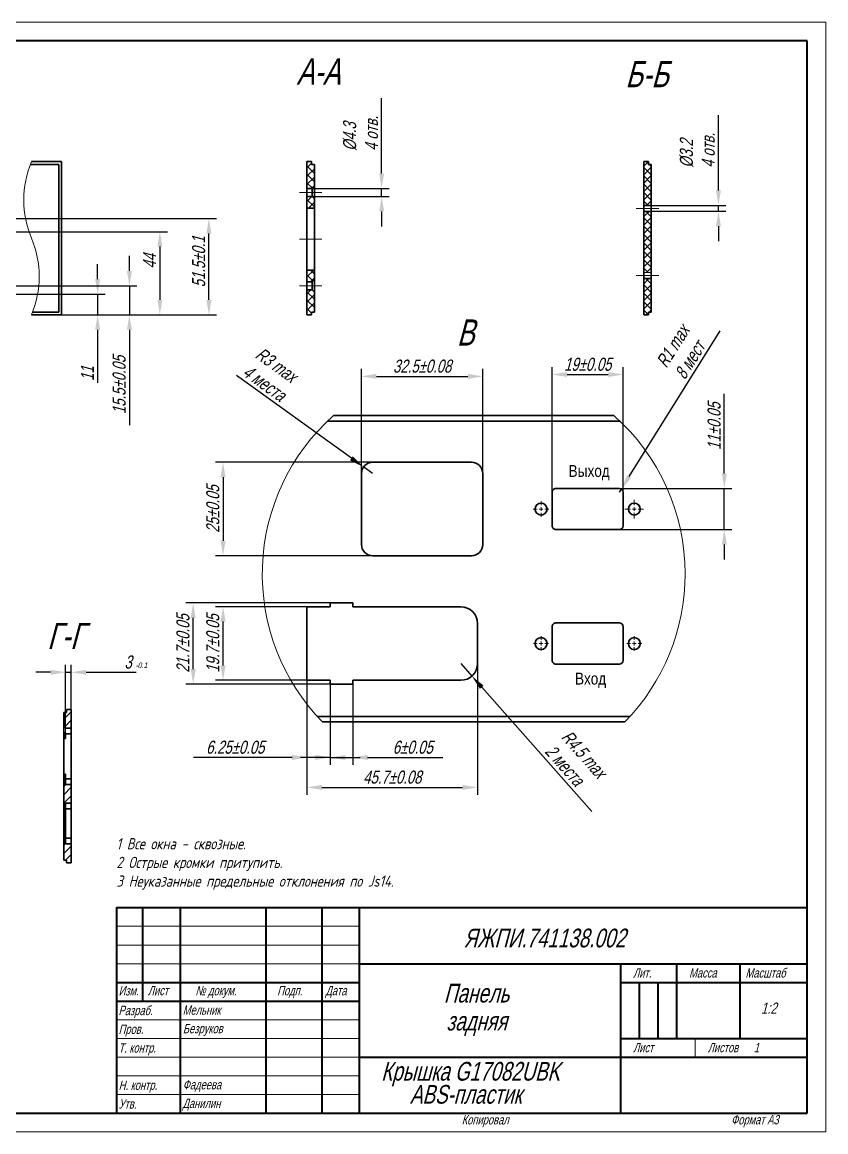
# Model space of a CAD drawing. Header units: millimetres. Extents: x 7140 to 8879, y -16257 to -5062.
# Drawn here: x 8663.5 to 8878.8, y -13839.9 to -13542.9 of the extents above; entities that cross this region are included whole.
import ezdxf

# ---------------------------------------------------------------- set-up
doc = ezdxf.new("R2010")
doc.units = ezdxf.units.MM
doc.linetypes.add('CENTERX2', pattern=[101.6, 63.5, -12.7, 12.7, -12.7])
doc.layers.get('DEFPOINTS').update_dxf_attribs({"color": 1, "lineweight": 0})
doc.layers.add('TONK', color=7, linetype='Continuous')
doc.layers.add('ОСЕВЫЕ', color=7, linetype='Continuous')
doc.layers.add('КА тонкая', color=7, linetype='Continuous', lineweight=15)
doc.styles.add('CLW', font='clw.shx', dxfattribs={"width": 0.75, "oblique": 15})
doc.styles.get("Standard").update_dxf_attribs({"font": 'ARIALN.TTF', "height": 3.4})
doc.styles.add('гост', font='GOST_1.TTF', dxfattribs={"oblique": 15, "height": 3})
doc.dimstyles.new('clw', dxfattribs={"dimtxt": 3.5, "dimasz": 4, "dimexe": 2, "dimexo": 0, "dimgap": 1, "dimtad": 1, "dimdec": 4, "dimzin": 0, "dimdsep": 46, "dimtxsty": 'CLW', "dimcen": 5, "dimclrd": 256, "dimclre": 256, "dimclrt": 256, "dimadec": 0, "dimazin": 0, "dimtfac": 1, "dimtdec": 4, "dimtmove": 0, "dimatfit": 1, "dimfxl": 1, "dimtolj": 1, "dimtzin": 0, "dimlwd": -1, "dimlwe": -1, "dimarcsym": 0})
pattern_1 = [(45, (0, 322.0025), (-1.12253202, 1.12253202), []), (135, (0, 322.0025), (-1.12253202, -1.12253202), [])]
pattern_2 = [(45, (8464.5051, -13836.3604), (-1.122532, 1.122532), [])]

# ---------------------------------------------------------------- blocks, each defined once
blk = doc.blocks.new('*D183')
at = {"linetype": 'Continuous', "transparency": 16777216}
for p, q in [((8683.7, -13611.7), (8683.7, -13607.7)), ((8615.24, -13615.7), (8685.7, -13615.7)), ((8683.7, -13615.7), (8683.7, -13621.27)), ((8674.02, -13621.27), (8685.7, -13621.27)), ((8683.7, -13625.27), (8683.7, -13639.47))]:
    blk.add_line(p, q, dxfattribs=at)
at = {"linetype": 'Continuous', "lineweight": 0, "transparency": 16777216}
for points in [[(8683.03, -13611.7), (8684.37, -13611.7), (8683.7, -13615.7)], [(8683.03, -13625.27), (8684.37, -13625.27), (8683.7, -13621.27)]]:
    blk.add_solid(points, dxfattribs=at)
at = {"layer": 'DEFPOINTS', "color": 0, "linetype": 'Continuous', "lineweight": 0, "transparency": 16777216}
for p in [(8615.24, -13615.7), (8674.02, -13621.27), (8683.7, -13621.27)]:
    blk.add_point(p, dxfattribs=at)
at = {"linetype": 'Continuous', "lineweight": 0, "transparency": 16777216, "insert": (8679.2, -13637), "char_height": 3.5, "attachment_point": 2, "rotation": 90, "style": 'CLW'}
blk.add_mtext('\\A1;11', dxfattribs=at)
blk = doc.blocks.new('*D184')
at = {"linetype": 'Continuous', "transparency": 16777216}
for p, q in [((8692.2, -13609.52), (8692.2, -13605.52)), ((8650.97, -13613.52), (8694.2, -13613.52)), ((8692.2, -13613.52), (8692.2, -13621.27)), ((8674.02, -13621.27), (8694.2, -13621.27)), ((8692.2, -13625.27), (8692.2, -13650.84))]:
    blk.add_line(p, q, dxfattribs=at)
at = {"linetype": 'Continuous', "lineweight": 0, "transparency": 16777216}
for points in [[(8691.54, -13609.52), (8692.87, -13609.52), (8692.2, -13613.52)], [(8691.54, -13625.27), (8692.87, -13625.27), (8692.2, -13621.27)]]:
    blk.add_solid(points, dxfattribs=at)
at = {"layer": 'DEFPOINTS', "color": 0, "linetype": 'Continuous', "lineweight": 0, "transparency": 16777216}
for p in [(8650.97, -13613.52), (8674.02, -13621.27), (8692.2, -13621.27)]:
    blk.add_point(p, dxfattribs=at)
at = {"linetype": 'Continuous', "lineweight": 0, "transparency": 16777216, "insert": (8687.7, -13640.05), "char_height": 3.5, "attachment_point": 2, "rotation": 90, "style": 'CLW'}
blk.add_mtext('\\A1;15.5%%P0.05', dxfattribs=at)
blk = doc.blocks.new('*D185')
at = {"linetype": 'Continuous', "transparency": 16777216}
for p, q in [((8650.97, -13595.52), (8715.5, -13595.52)), ((8713.5, -13617.27), (8713.5, -13599.52)), ((8674.02, -13621.27), (8715.5, -13621.27))]:
    blk.add_line(p, q, dxfattribs=at)
at = {"linetype": 'Continuous', "lineweight": 0, "transparency": 16777216}
for points in [[(8712.83, -13599.52), (8714.17, -13599.52), (8713.5, -13595.52)], [(8712.83, -13617.27), (8714.17, -13617.27), (8713.5, -13621.27)]]:
    blk.add_solid(points, dxfattribs=at)
at = {"layer": 'DEFPOINTS', "color": 0, "linetype": 'Continuous', "lineweight": 0, "transparency": 16777216}
for p in [(8650.97, -13595.52), (8713.5, -13595.52), (8674.02, -13621.27)]:
    blk.add_point(p, dxfattribs=at)
at = {"linetype": 'Continuous', "lineweight": 0, "transparency": 16777216, "insert": (8709, -13607.09), "char_height": 3.5, "attachment_point": 2, "rotation": 90, "style": 'CLW'}
blk.add_mtext('\\A1;51.5%%P0.1', dxfattribs=at)
blk = doc.blocks.new('*D186')
at = {"linetype": 'Continuous', "transparency": 16777216}
for p, q in [((8631.17, -13599.02), (8702.37, -13599.02)), ((8700.37, -13603.02), (8700.37, -13617.27)), ((8674.02, -13621.27), (8702.37, -13621.27))]:
    blk.add_line(p, q, dxfattribs=at)
at = {"linetype": 'Continuous', "lineweight": 0, "transparency": 16777216}
for points in [[(8699.71, -13603.02), (8701.04, -13603.02), (8700.37, -13599.02)], [(8699.71, -13617.27), (8701.04, -13617.27), (8700.37, -13621.27)]]:
    blk.add_solid(points, dxfattribs=at)
at = {"layer": 'DEFPOINTS', "color": 0, "linetype": 'Continuous', "lineweight": 0, "transparency": 16777216}
for p in [(8631.17, -13599.02), (8674.02, -13621.27), (8700.37, -13621.27)]:
    blk.add_point(p, dxfattribs=at)
at = {"linetype": 'Continuous', "lineweight": 0, "transparency": 16777216, "insert": (8695.87, -13606.92), "char_height": 3.5, "attachment_point": 2, "rotation": 90, "style": 'CLW'}
blk.add_mtext('\\A1;44', dxfattribs=at)
blk = doc.blocks.new('*D189')
at = {"linetype": 'Continuous', "transparency": 16777216}
for p, q in [((8759.78, -13583.45), (8759.78, -13563.27)), ((8741.13, -13587.45), (8761.78, -13587.45)), ((8759.78, -13589.6), (8759.78, -13587.45)), ((8741.13, -13589.6), (8761.78, -13589.6)), ((8759.78, -13593.6), (8759.78, -13597.6))]:
    blk.add_line(p, q, dxfattribs=at)
at = {"linetype": 'Continuous', "lineweight": 0, "transparency": 16777216}
for points in [[(8759.11, -13583.45), (8760.45, -13583.45), (8759.78, -13587.45)], [(8759.11, -13593.6), (8760.45, -13593.6), (8759.78, -13589.6)]]:
    blk.add_solid(points, dxfattribs=at)
at = {"layer": 'DEFPOINTS', "color": 0, "linetype": 'Continuous', "lineweight": 0, "transparency": 16777216}
for p in [(8741.13, -13587.45), (8759.78, -13587.45), (8741.13, -13589.6)]:
    blk.add_point(p, dxfattribs=at)
at = {"linetype": 'Continuous', "lineweight": 0, "transparency": 16777216, "insert": (8749.45, -13577.37), "char_height": 3.5, "attachment_point": 1, "rotation": 90, "style": 'CLW'}
blk.add_mtext('\\A1;%%C4.3\\P4 отв.', dxfattribs=at)
blk = doc.blocks.new('*D190')
at = {"linetype": 'Continuous', "transparency": 16777216}
for p, q in [((8849.99, -13587.97), (8849.99, -13567.79)), ((8831.99, -13591.97), (8851.99, -13591.97)), ((8831.99, -13593.57), (8851.99, -13593.57)), ((8849.99, -13593.57), (8849.99, -13591.97)), ((8849.99, -13597.57), (8849.99, -13601.57))]:
    blk.add_line(p, q, dxfattribs=at)
at = {"linetype": 'Continuous', "lineweight": 0, "transparency": 16777216}
for points in [[(8849.33, -13587.97), (8850.66, -13587.97), (8849.99, -13591.97)], [(8849.33, -13597.57), (8850.66, -13597.57), (8849.99, -13593.57)]]:
    blk.add_solid(points, dxfattribs=at)
at = {"layer": 'DEFPOINTS', "color": 0, "linetype": 'Continuous', "lineweight": 0, "transparency": 16777216}
for p in [(8831.99, -13591.97), (8831.99, -13593.57), (8849.99, -13593.57)]:
    blk.add_point(p, dxfattribs=at)
at = {"linetype": 'Continuous', "lineweight": 0, "transparency": 16777216, "insert": (8839.66, -13581.9), "char_height": 3.5, "attachment_point": 1, "rotation": 90, "style": 'CLW'}
blk.add_mtext('\\A1;%%C3.2\\P4 отв.', dxfattribs=at)
blk = doc.blocks.new('*D191')
at = {"linetype": 'Continuous', "transparency": 16777216}
for p, q in [((8785.47, -13714.6), (8785.47, -13749.75)), ((8739.77, -13719.1), (8739.77, -13749.75)), ((8743.77, -13747.75), (8781.47, -13747.75))]:
    blk.add_line(p, q, dxfattribs=at)
at = {"linetype": 'Continuous', "lineweight": 0, "transparency": 16777216}
for points in [[(8743.77, -13747.08), (8743.77, -13748.42), (8739.77, -13747.75)], [(8781.47, -13747.08), (8781.47, -13748.42), (8785.47, -13747.75)]]:
    blk.add_solid(points, dxfattribs=at)
at = {"layer": 'DEFPOINTS', "color": 0, "linetype": 'Continuous', "lineweight": 0, "transparency": 16777216}
for p in [(8785.47, -13714.6), (8739.77, -13719.1), (8785.47, -13747.75)]:
    blk.add_point(p, dxfattribs=at)
at = {"linetype": 'Continuous', "lineweight": 0, "transparency": 16777216, "insert": (8762.62, -13743.25), "char_height": 3.5, "attachment_point": 2, "style": 'CLW'}
blk.add_mtext('\\A1;45.7%%P0.08', dxfattribs=at)
blk = doc.blocks.new('*D192')
at = {"linetype": 'Continuous', "transparency": 16777216}
for p, q in [((8739.77, -13719.1), (8739.77, -13741.75)), ((8746.02, -13720.1), (8746.02, -13741.75)), ((8735.77, -13739.75), (8709.34, -13739.75)), ((8746.02, -13739.75), (8739.77, -13739.75)), ((8750.02, -13739.75), (8754.02, -13739.75))]:
    blk.add_line(p, q, dxfattribs=at)
at = {"linetype": 'Continuous', "lineweight": 0, "transparency": 16777216}
for points in [[(8735.77, -13739.08), (8735.77, -13740.42), (8739.77, -13739.75)], [(8750.02, -13739.08), (8750.02, -13740.42), (8746.02, -13739.75)]]:
    blk.add_solid(points, dxfattribs=at)
at = {"layer": 'DEFPOINTS', "color": 0, "linetype": 'Continuous', "lineweight": 0, "transparency": 16777216}
for p in [(8739.77, -13719.1), (8746.02, -13720.1), (8746.02, -13739.75)]:
    blk.add_point(p, dxfattribs=at)
at = {"linetype": 'Continuous', "lineweight": 0, "transparency": 16777216, "insert": (8720.55, -13735.25), "char_height": 3.5, "attachment_point": 2, "style": 'CLW'}
blk.add_mtext('\\A1;6.25%%P0.05', dxfattribs=at)
blk = doc.blocks.new('*D193')
at = {"linetype": 'Continuous', "transparency": 16777216}
for p, q in [((8739.77, -13699.4), (8715.29, -13699.4)), ((8717.29, -13715.1), (8717.29, -13703.4)), ((8739.77, -13719.1), (8715.29, -13719.1))]:
    blk.add_line(p, q, dxfattribs=at)
at = {"linetype": 'Continuous', "lineweight": 0, "transparency": 16777216}
for points in [[(8716.62, -13703.4), (8717.96, -13703.4), (8717.29, -13699.4)], [(8716.62, -13715.1), (8717.96, -13715.1), (8717.29, -13719.1)]]:
    blk.add_solid(points, dxfattribs=at)
at = {"layer": 'DEFPOINTS', "color": 0, "linetype": 'Continuous', "lineweight": 0, "transparency": 16777216}
for p in [(8717.29, -13699.4), (8739.77, -13699.4), (8739.77, -13719.1)]:
    blk.add_point(p, dxfattribs=at)
at = {"linetype": 'Continuous', "lineweight": 0, "transparency": 16777216, "insert": (8712.79, -13709.25), "char_height": 3.5, "attachment_point": 2, "rotation": 90, "style": 'CLW'}
blk.add_mtext('\\A1;19.7%%P0.05', dxfattribs=at)
blk = doc.blocks.new('*D194')
at = {"linetype": 'Continuous', "transparency": 16777216}
for p, q in [((8746.02, -13698.4), (8707.29, -13698.4)), ((8709.29, -13716.1), (8709.29, -13702.4)), ((8746.02, -13720.1), (8707.29, -13720.1))]:
    blk.add_line(p, q, dxfattribs=at)
at = {"linetype": 'Continuous', "lineweight": 0, "transparency": 16777216}
for points in [[(8708.62, -13702.4), (8709.96, -13702.4), (8709.29, -13698.4)], [(8708.62, -13716.1), (8709.96, -13716.1), (8709.29, -13720.1)]]:
    blk.add_solid(points, dxfattribs=at)
at = {"layer": 'DEFPOINTS', "color": 0, "linetype": 'Continuous', "lineweight": 0, "transparency": 16777216}
for p in [(8709.29, -13698.4), (8746.02, -13698.4), (8746.02, -13720.1)]:
    blk.add_point(p, dxfattribs=at)
at = {"linetype": 'Continuous', "lineweight": 0, "transparency": 16777216, "insert": (8704.79, -13709.25), "char_height": 3.5, "attachment_point": 2, "rotation": 90, "style": 'CLW'}
blk.add_mtext('\\A1;21.7%%P0.05', dxfattribs=at)
blk = doc.blocks.new('*D195')
at = {"linetype": 'Continuous', "transparency": 16777216}
for p, q in [((8780.97, -13714.6), (8783.95, -13717.97)), ((8786.6, -13720.96), (8816.09, -13754.21))]:
    blk.add_line(p, q, dxfattribs=at)
at = {"linetype": 'Continuous', "lineweight": 0, "transparency": 16777216}
blk.add_solid([(8787.1, -13720.52), (8786.11, -13721.4), (8783.95, -13717.97)], dxfattribs=at)
at = {"layer": 'DEFPOINTS', "color": 0, "linetype": 'Continuous', "lineweight": 0, "transparency": 16777216}
for p in [(8780.97, -13714.6), (8783.95, -13717.97)]:
    blk.add_point(p, dxfattribs=at)
at = {"linetype": 'Continuous', "lineweight": 0, "transparency": 16777216, "insert": (8810.3, -13732.11), "char_height": 3.5, "attachment_point": 1, "rotation": 311.5652, "style": 'CLW'}
blk.add_mtext('\\A1;R4.5 max\\P2 места', dxfattribs=at)
blk = doc.blocks.new('*D196')
at = {"linetype": 'Continuous', "transparency": 16777216}
for p, q in [((8746.02, -13720.1), (8746.02, -13741.75)), ((8752.02, -13720.1), (8752.02, -13741.75)), ((8742.02, -13739.75), (8738.02, -13739.75)), ((8746.02, -13739.75), (8752.02, -13739.75)), ((8756.02, -13739.75), (8776.19, -13739.75))]:
    blk.add_line(p, q, dxfattribs=at)
at = {"linetype": 'Continuous', "lineweight": 0, "transparency": 16777216}
for points in [[(8742.02, -13739.08), (8742.02, -13740.42), (8746.02, -13739.75)], [(8756.02, -13739.08), (8756.02, -13740.42), (8752.02, -13739.75)]]:
    blk.add_solid(points, dxfattribs=at)
at = {"layer": 'DEFPOINTS', "color": 0, "linetype": 'Continuous', "lineweight": 0, "transparency": 16777216}
for p in [(8746.02, -13720.1), (8752.02, -13720.1), (8746.02, -13739.75)]:
    blk.add_point(p, dxfattribs=at)
at = {"linetype": 'Continuous', "lineweight": 0, "transparency": 16777216, "insert": (8768.1, -13735.25), "char_height": 3.5, "attachment_point": 2, "style": 'CLW'}
blk.add_mtext('\\A1;6%%P0.05', dxfattribs=at)
blk = doc.blocks.new('*D197')
at = {"linetype": 'Continuous', "transparency": 16777216}
for p, q in [((8754.37, -13663.75), (8754.37, -13635.75)), ((8758.37, -13637.75), (8782.87, -13637.75)), ((8786.87, -13663.75), (8786.87, -13635.75))]:
    blk.add_line(p, q, dxfattribs=at)
at = {"linetype": 'Continuous', "lineweight": 0, "transparency": 16777216}
for points in [[(8758.37, -13637.08), (8758.37, -13638.42), (8754.37, -13637.75)], [(8782.87, -13637.08), (8782.87, -13638.42), (8786.87, -13637.75)]]:
    blk.add_solid(points, dxfattribs=at)
at = {"layer": 'DEFPOINTS', "color": 0, "linetype": 'Continuous', "lineweight": 0, "transparency": 16777216}
for p in [(8786.87, -13637.75), (8754.37, -13663.75), (8786.87, -13663.75)]:
    blk.add_point(p, dxfattribs=at)
at = {"linetype": 'Continuous', "lineweight": 0, "transparency": 16777216, "insert": (8770.62, -13633.25), "char_height": 3.5, "attachment_point": 2, "style": 'CLW'}
blk.add_mtext('\\A1;32.5%%P0.08', dxfattribs=at)
blk = doc.blocks.new('*D198')
at = {"linetype": 'Continuous', "transparency": 16777216}
for p, q in [((8757.37, -13660.75), (8715.29, -13660.75)), ((8717.29, -13664.75), (8717.29, -13681.75)), ((8757.37, -13685.75), (8715.29, -13685.75))]:
    blk.add_line(p, q, dxfattribs=at)
at = {"linetype": 'Continuous', "lineweight": 0, "transparency": 16777216}
for points in [[(8716.62, -13664.75), (8717.96, -13664.75), (8717.29, -13660.75)], [(8716.62, -13681.75), (8717.96, -13681.75), (8717.29, -13685.75)]]:
    blk.add_solid(points, dxfattribs=at)
at = {"layer": 'DEFPOINTS', "color": 0, "linetype": 'Continuous', "lineweight": 0, "transparency": 16777216}
for p in [(8757.37, -13660.75), (8717.29, -13685.75), (8757.37, -13685.75)]:
    blk.add_point(p, dxfattribs=at)
at = {"linetype": 'Continuous', "lineweight": 0, "transparency": 16777216, "insert": (8712.79, -13673.25), "char_height": 3.5, "attachment_point": 2, "rotation": 90, "style": 'CLW'}
blk.add_mtext('\\A1;25%%P0.05', dxfattribs=at)
blk = doc.blocks.new('*D199')
at = {"linetype": 'Continuous', "transparency": 16777216}
for p, q in [((8805.47, -13668.75), (8805.47, -13635.25)), ((8824.47, -13668.75), (8824.47, -13635.25)), ((8809.47, -13637.25), (8820.47, -13637.25))]:
    blk.add_line(p, q, dxfattribs=at)
at = {"linetype": 'Continuous', "lineweight": 0, "transparency": 16777216}
for points in [[(8809.47, -13636.58), (8809.47, -13637.92), (8805.47, -13637.25)], [(8820.47, -13636.58), (8820.47, -13637.92), (8824.47, -13637.25)]]:
    blk.add_solid(points, dxfattribs=at)
at = {"layer": 'DEFPOINTS', "color": 0, "linetype": 'Continuous', "lineweight": 0, "transparency": 16777216}
for p in [(8824.47, -13637.25), (8805.47, -13668.75), (8824.47, -13668.75)]:
    blk.add_point(p, dxfattribs=at)
at = {"linetype": 'Continuous', "lineweight": 0, "transparency": 16777216, "insert": (8814.97, -13632.75), "char_height": 3.5, "attachment_point": 2, "style": 'CLW'}
blk.add_mtext('\\A1;19%%P0.05', dxfattribs=at)
blk = doc.blocks.new('*D200')
at = {"linetype": 'Continuous', "transparency": 16777216}
for p, q in [((8851.57, -13663.75), (8851.57, -13642.44)), ((8823.47, -13667.75), (8853.57, -13667.75)), ((8851.57, -13678.75), (8851.57, -13667.75)), ((8823.47, -13678.75), (8853.57, -13678.75)), ((8851.57, -13682.75), (8851.57, -13686.75))]:
    blk.add_line(p, q, dxfattribs=at)
at = {"linetype": 'Continuous', "lineweight": 0, "transparency": 16777216}
for points in [[(8850.91, -13663.75), (8852.24, -13663.75), (8851.57, -13667.75)], [(8850.91, -13682.75), (8852.24, -13682.75), (8851.57, -13678.75)]]:
    blk.add_solid(points, dxfattribs=at)
at = {"layer": 'DEFPOINTS', "color": 0, "linetype": 'Continuous', "lineweight": 0, "transparency": 16777216}
for p in [(8823.47, -13667.75), (8823.47, -13678.75), (8851.57, -13678.75)]:
    blk.add_point(p, dxfattribs=at)
at = {"linetype": 'Continuous', "lineweight": 0, "transparency": 16777216, "insert": (8847.07, -13651.09), "char_height": 3.5, "attachment_point": 2, "rotation": 90, "style": 'CLW'}
blk.add_mtext('\\A1;11%%P0.05', dxfattribs=at)
blk = doc.blocks.new('*D201')
at = {"linetype": 'Continuous', "transparency": 16777216}
for p, q in [((8751.68, -13659.67), (8720.85, -13637.54)), ((8757.37, -13663.75), (8754.93, -13662))]:
    blk.add_line(p, q, dxfattribs=at)
at = {"linetype": 'Continuous', "lineweight": 0, "transparency": 16777216}
blk.add_solid([(8752.07, -13659.13), (8751.29, -13660.21), (8754.93, -13662)], dxfattribs=at)
at = {"layer": 'DEFPOINTS', "color": 0, "linetype": 'Continuous', "lineweight": 0, "transparency": 16777216}
for p in [(8754.93, -13662), (8757.37, -13663.75)]:
    blk.add_point(p, dxfattribs=at)
at = {"linetype": 'Continuous', "lineweight": 0, "transparency": 16777216, "insert": (8727.69, -13629.73), "char_height": 3.5, "attachment_point": 1, "rotation": 324.331, "style": 'CLW'}
blk.add_mtext('\\A1;R3 max\\P4 места', dxfattribs=at)
blk = doc.blocks.new('*D202')
at = {"linetype": 'Continuous', "transparency": 16777216}
for p, q in [((8826.12, -13664.51), (8850.49, -13625.52)), ((8823.47, -13668.75), (8824, -13667.9))]:
    blk.add_line(p, q, dxfattribs=at)
at = {"linetype": 'Continuous', "lineweight": 0, "transparency": 16777216}
blk.add_solid([(8825.55, -13664.16), (8826.68, -13664.86), (8824, -13667.9)], dxfattribs=at)
at = {"layer": 'DEFPOINTS', "color": 0, "linetype": 'Continuous', "lineweight": 0, "transparency": 16777216}
for p in [(8824, -13667.9), (8823.47, -13668.75)]:
    blk.add_point(p, dxfattribs=at)
at = {"linetype": 'Continuous', "lineweight": 0, "transparency": 16777216, "insert": (8833.08, -13633.88), "char_height": 3.5, "attachment_point": 1, "rotation": 57.9873, "style": 'CLW'}
blk.add_mtext('\\A1;R1 max\\P8 мест', dxfattribs=at)
blk = doc.blocks.new('SW_CENTERMARKSYMBOL_9')
at = {"color": 0, "linetype": 'Continuous', "lineweight": 0}
for p, q in [((-1, 0), (-2.1, 0)), ((0, 0), (-0.5, 0)), ((0, 1), (0, 2.1)), ((0, 0), (0, 0.5)), ((0, 0), (0, -0.5)), ((0, 0), (0.5, 0)), ((1, 0), (2.1, 0)), ((0, -1), (0, -2.1))]:
    blk.add_line(p, q, dxfattribs=at)
blk = doc.blocks.new('SW_CENTERMARKSYMBOL_10')
at = {"color": 0, "linetype": 'Continuous', "lineweight": 0}
for p, q in [((-1, 0), (-2.5, 0)), ((0, 0), (-0.5, 0)), ((0, 1), (0, 2.5)), ((0, 0), (0, 0.5)), ((0, 0), (0, -0.5)), ((0, 0), (0.5, 0)), ((1, 0), (2.5, 0)), ((0, -1), (0, -2.5))]:
    blk.add_line(p, q, dxfattribs=at)
blk = doc.blocks.new('SW_CENTERMARKSYMBOL_11')
at = {"color": 0, "linetype": 'Continuous', "lineweight": 0}
for p, q in [((-1, 0), (-2, 0)), ((0, 0), (-0.5, 0)), ((0, 1), (0, 2)), ((0, 0), (0, 0.5)), ((0, 0), (0, -0.5)), ((0, 0), (0.5, 0)), ((1, 0), (2, 0)), ((0, -1), (0, -2))]:
    blk.add_line(p, q, dxfattribs=at)
blk = doc.blocks.new('SW_CENTERMARKSYMBOL_12')
at = {"color": 0, "linetype": 'Continuous', "lineweight": 0}
for p, q in [((-1, 0), (-2, 0)), ((0, 0), (-0.5, 0)), ((0, 1), (0, 2)), ((0, 0), (0, 0.5)), ((0, 0), (0, -0.5)), ((0, 0), (0.5, 0)), ((1, 0), (2, 0)), ((0, -1), (0, -2))]:
    blk.add_line(p, q, dxfattribs=at)
blk = doc.blocks.new('*D212')
at = {"linetype": 'Continuous', "transparency": 16777216}
for p, q in [((8675.11, -13731.95), (8675.11, -13714.95)), ((8676.61, -13726.95), (8676.61, -13714.95)), ((8671.11, -13716.95), (8667.11, -13716.95)), ((8675.11, -13716.95), (8676.61, -13716.95)), ((8680.61, -13716.95), (8694.05, -13716.95))]:
    blk.add_line(p, q, dxfattribs=at)
at = {"linetype": 'Continuous', "lineweight": 0, "transparency": 16777216}
for points in [[(8671.11, -13716.28), (8671.11, -13717.61), (8675.11, -13716.95)], [(8680.61, -13716.28), (8680.61, -13717.61), (8676.61, -13716.95)]]:
    blk.add_solid(points, dxfattribs=at)
at = {"layer": 'DEFPOINTS', "color": 0, "linetype": 'Continuous', "lineweight": 0, "transparency": 16777216}
for p in [(8675.11, -13716.95), (8676.61, -13726.95), (8675.11, -13731.95)]:
    blk.add_point(p, dxfattribs=at)
at = {"linetype": 'Continuous', "lineweight": 0, "transparency": 16777216, "insert": (8691.86, -13712.45), "char_height": 3.5, "attachment_point": 2, "style": 'CLW'}
blk.add_mtext('\\A1;3', dxfattribs=at)

msp = doc.modelspace()

# ---------------------------------------------------------------- hatches: boundary and pattern name
at = {"linetype": 'Continuous', "lineweight": 0}
h = msp.add_hatch(dxfattribs=at)
h.set_pattern_fill('ANSI37', scale=0.5, style=0)
h.set_pattern_definition(pattern_1)
h.paths.add_polyline_path([(8741.02863, -13580.27352), (8739.77863, -13580.27352), (8739.77863, -13587.44852), (8741.12863, -13587.44852), (8741.77863, -13586.79852), (8741.77863, -13581.02352), (8741.02863, -13581.02352)], flags=0)
h = msp.add_hatch(dxfattribs=at)
h.set_pattern_fill('ANSI37', scale=0.5, style=0)
h.set_pattern_definition(pattern_1)
h.paths.add_polyline_path([(8831.2419, -13580.27352), (8829.9919, -13580.27352), (8829.9919, -13591.97352), (8831.9919, -13591.97352), (8831.9919, -13581.02352), (8831.2419, -13581.02352)], flags=0)
h = msp.add_hatch(dxfattribs=at)
h.set_pattern_fill('ANSI37', scale=0.5, style=0)
h.set_pattern_definition(pattern_1)
h.paths.add_polyline_path([(8739.77863, -13592.73196), (8741.77863, -13592.73196), (8741.77863, -13590.24852), (8741.12863, -13589.59852), (8739.77863, -13589.59852)], flags=0)
h = msp.add_hatch(dxfattribs=at)
h.set_pattern_fill('ANSI37', scale=0.5, style=0)
h.set_pattern_definition(pattern_1)
h.paths.add_polyline_path([(8829.9919, -13609.97352), (8831.9919, -13609.97352), (8831.9919, -13593.57352), (8829.9919, -13593.57352)], flags=0)
h = msp.add_hatch(dxfattribs=at)
h.set_pattern_fill('ANSI37', scale=0.5, style=0)
h.set_pattern_definition(pattern_1)
h.paths.add_polyline_path([(8741.77863, -13609.31509), (8739.77863, -13609.31509), (8739.77863, -13612.44852), (8741.12863, -13612.44852), (8741.77863, -13611.79852)], flags=0)
h = msp.add_hatch(dxfattribs=at)
h.set_pattern_fill('ANSI37', scale=0.5, style=0)
h.set_pattern_definition(pattern_1)
h.paths.add_polyline_path([(8829.9919, -13621.27352), (8831.2419, -13621.27352), (8831.2419, -13620.52352), (8831.9919, -13620.52352), (8831.9919, -13611.57352), (8829.9919, -13611.57352)], flags=0)
h = msp.add_hatch(dxfattribs=at)
h.set_pattern_fill('ANSI37', scale=0.5, style=0)
h.set_pattern_definition(pattern_1)
h.paths.add_polyline_path([(8739.77863, -13621.27352), (8741.02863, -13621.27352), (8741.02863, -13620.52352), (8741.77863, -13620.52352), (8741.77863, -13615.24852), (8741.12863, -13614.59852), (8739.77863, -13614.59852)], flags=0)
h = msp.add_hatch(dxfattribs=at)
h.set_pattern_fill('ANSI31', scale=0.5, style=0)
h.set_pattern_definition(pattern_2)
h.paths.add_polyline_path([(8676.60628, -13726.94804), (8675.35628, -13726.94804), (8675.35628, -13727.69804), (8674.60628, -13727.69804), (8674.60628, -13733.19804), (8675.10628, -13733.19804), (8675.10628, -13731.94804), (8676.60628, -13731.94804)], flags=0)
h = msp.add_hatch(dxfattribs=at)
h.set_pattern_fill('ANSI31', scale=0.5, style=0)
h.set_pattern_definition(pattern_2)
h.paths.add_polyline_path([(8675.10628, -13752.52304), (8675.10628, -13752.02304), (8676.60628, -13752.02304), (8676.60628, -13746.94804), (8675.10628, -13746.94804), (8675.10628, -13745.69804), (8674.60628, -13745.69804), (8674.60628, -13752.52304)], flags=0)
h = msp.add_hatch(dxfattribs=at)
h.set_pattern_fill('ANSI31', scale=0.5, style=0)
h.set_pattern_definition(pattern_2)
h.paths.add_polyline_path([(8675.35628, -13767.94804), (8676.60628, -13767.94804), (8676.60628, -13762.87304), (8675.10628, -13762.87304), (8675.10628, -13762.37304), (8674.60628, -13762.37304), (8674.60628, -13767.19804), (8675.35628, -13767.19804)], flags=0)

# ---------------------------------------------------------------- linework, layer by layer
at = {"color": 7, "linetype": 'Continuous', "lineweight": 40}
for p, q in [((8873.75999, -13547.94486), (8478.75999, -13547.94486)), ((8873.75999, -13834.94486), (8873.75999, -13547.94486)), ((8688.75999, -13779.94486), (8873.75999, -13779.94486)), ((8688.75999, -13779.94486), (8688.75999, -13834.94486)), ((8695.75999, -13804.94486), (8695.75999, -13779.94486)), ((8705.75999, -13779.94486), (8705.75999, -13834.94486)), ((8728.75999, -13779.94486), (8728.75999, -13834.94486)), ((8743.75999, -13779.94486), (8743.75999, -13834.94486)), ((8753.75999, -13779.94486), (8753.75999, -13834.94486)), ((8753.75999, -13794.94486), (8873.75999, -13794.94486)), ((8823.75999, -13794.94486), (8823.75999, -13834.94486)), ((8838.75999, -13794.94486), (8838.75999, -13814.94486)), ((8855.75999, -13794.94486), (8855.75999, -13814.94486)), ((8688.75999, -13799.94486), (8753.75999, -13799.94486)), ((8823.75999, -13799.94486), (8873.75999, -13799.94486)), ((8828.75999, -13799.94486), (8828.75999, -13814.94486)), ((8833.75999, -13799.94486), (8833.75999, -13814.94486)), ((8688.75999, -13804.94486), (8753.75999, -13804.94486)), ((8823.75999, -13814.94486), (8873.75999, -13814.94486)), ((8753.75999, -13819.94486), (8873.75999, -13819.94486)), ((8478.75999, -13834.94486), (8873.75999, -13834.94486))]:
    msp.add_line(p, q, dxfattribs=at)
at = {"color": 7, "linetype": 'Continuous', "lineweight": 30}
for p, q in [((8673.26627, -13581.02352), (8665.68274, -13581.02352)), ((8674.01626, -13580.27352), (8665.98198, -13580.27352)), ((8673.26627, -13620.52352), (8673.26627, -13581.02352)), ((8674.01626, -13621.27352), (8674.01626, -13580.27352)), ((8739.77863, -13580.27352), (8741.02863, -13580.27352)), ((8739.77863, -13587.44852), (8739.77863, -13580.27352)), ((8741.02863, -13581.02352), (8741.02863, -13580.27352)), ((8741.77863, -13581.02352), (8741.02863, -13581.02352)), ((8741.77863, -13586.79852), (8741.77863, -13581.02352)), ((8829.9919, -13591.97352), (8829.9919, -13580.27352)), ((8829.9919, -13580.27352), (8831.2419, -13580.27352)), ((8831.2419, -13581.02352), (8831.2419, -13580.27352)), ((8831.9919, -13581.02352), (8831.2419, -13581.02352)), ((8831.9919, -13591.97352), (8831.9919, -13581.02352)), ((8741.12863, -13587.44852), (8739.77863, -13587.44852)), ((8739.77863, -13589.59852), (8739.77863, -13587.44852)), ((8741.12863, -13587.44852), (8741.77863, -13586.79852)), ((8741.12863, -13589.59852), (8741.12863, -13587.44852)), ((8741.77863, -13586.79852), (8741.77863, -13590.24852)), ((8739.77863, -13589.59852), (8741.12863, -13589.59852)), ((8739.77863, -13592.73196), (8739.77863, -13589.59852)), ((8741.77863, -13590.24852), (8741.12863, -13589.59852)), ((8741.77863, -13592.73196), (8741.77863, -13590.24852)), ((8741.77863, -13592.73196), (8739.77863, -13592.73196)), ((8739.77863, -13609.31509), (8739.77863, -13592.73196)), ((8741.77863, -13609.31509), (8741.77863, -13592.73196)), ((8829.9919, -13593.57352), (8829.9919, -13591.97352)), ((8831.9919, -13591.97352), (8829.9919, -13591.97352)), ((8829.9919, -13593.57352), (8831.9919, -13593.57352)), ((8829.9919, -13609.97352), (8829.9919, -13593.57352)), ((8831.9919, -13593.57352), (8831.9919, -13591.97352)), ((8831.9919, -13609.97352), (8831.9919, -13593.57352)), ((8739.77863, -13609.31509), (8741.77863, -13609.31509)), ((8739.77863, -13612.44852), (8739.77863, -13609.31509)), ((8741.77863, -13611.79852), (8741.77863, -13609.31509)), ((8829.9919, -13611.57352), (8829.9919, -13609.97352)), ((8831.9919, -13611.57352), (8831.9919, -13609.97352)), ((8741.12863, -13612.44852), (8739.77863, -13612.44852)), ((8739.77863, -13614.59852), (8739.77863, -13612.44852)), ((8741.12863, -13612.44852), (8741.77863, -13611.79852)), ((8741.12863, -13614.59852), (8741.12863, -13612.44852)), ((8741.77863, -13611.79852), (8741.77863, -13615.24852)), ((8829.9919, -13621.27352), (8829.9919, -13611.57352)), ((8829.9919, -13611.57352), (8831.9919, -13611.57352)), ((8831.9919, -13620.52352), (8831.9919, -13611.57352)), ((8739.77863, -13614.59852), (8741.12863, -13614.59852)), ((8739.77863, -13621.27352), (8739.77863, -13614.59852)), ((8741.77863, -13615.24852), (8741.12863, -13614.59852)), ((8741.77863, -13620.52352), (8741.77863, -13615.24852)), ((8665.98207, -13621.27352), (8674.01626, -13621.27352)), ((8666.2813, -13620.52352), (8673.26627, -13620.52352)), ((8741.02863, -13621.27352), (8739.77863, -13621.27352)), ((8741.02863, -13620.52352), (8741.77863, -13620.52352)), ((8741.02863, -13621.27352), (8741.02863, -13620.52352)), ((8831.2419, -13621.27352), (8829.9919, -13621.27352)), ((8831.2419, -13620.52352), (8831.9919, -13620.52352)), ((8831.2419, -13621.27352), (8831.2419, -13620.52352)), ((8823.63191, -13649.75078), (8745.23221, -13649.75078)), ((8822.00496, -13648.25078), (8746.85916, -13648.25078)), ((8757.36502, -13660.75078), (8783.86502, -13660.75078)), ((8754.36502, -13682.75078), (8754.36502, -13663.75078)), ((8786.86502, -13682.75078), (8786.86502, -13663.75078)), ((8823.46502, -13667.75078), (8806.46502, -13667.75078)), ((8805.46502, -13677.75078), (8805.46502, -13668.75078)), ((8824.46502, -13677.75078), (8824.46502, -13668.75078)), ((8823.46502, -13678.75078), (8806.46502, -13678.75078)), ((8757.36502, -13685.75078), (8783.86502, -13685.75078)), ((8739.76502, -13699.40078), (8746.01502, -13699.40078)), ((8739.76502, -13699.40078), (8739.76502, -13719.10078)), ((8752.01502, -13698.40078), (8746.01502, -13698.40078)), ((8746.01502, -13698.40078), (8746.01502, -13699.40078)), ((8752.01502, -13698.40078), (8752.01502, -13699.40078)), ((8752.01502, -13699.40078), (8780.96502, -13699.40078)), ((8785.46502, -13703.90078), (8785.46502, -13714.60078)), ((8805.46502, -13713.75078), (8805.46502, -13704.75078)), ((8823.46502, -13703.75078), (8806.46502, -13703.75078)), ((8824.46502, -13713.75078), (8824.46502, -13704.75078)), ((8823.46502, -13714.75078), (8806.46502, -13714.75078)), ((8739.76502, -13719.10078), (8746.01502, -13719.10078)), ((8746.01502, -13719.10078), (8746.01502, -13720.10078)), ((8752.01502, -13720.10078), (8746.01502, -13720.10078)), ((8752.01502, -13719.10078), (8752.01502, -13720.10078)), ((8752.01502, -13719.10078), (8780.96502, -13719.10078)), ((8675.35628, -13726.94804), (8675.35628, -13727.69804)), ((8675.35628, -13726.94804), (8676.60628, -13726.94804)), ((8676.60628, -13726.94804), (8676.60628, -13731.94804)), ((8675.35628, -13727.69804), (8674.60628, -13727.69804)), ((8674.60628, -13727.69804), (8674.60628, -13733.19804)), ((8742.5339, -13728.75078), (8826.33022, -13728.75078)), ((8743.94921, -13730.25078), (8824.91491, -13730.25078)), ((8674.60628, -13733.19804), (8675.10628, -13733.19804)), ((8674.60628, -13734.69804), (8674.60628, -13733.19804)), ((8676.60628, -13731.94804), (8675.10628, -13731.94804)), ((8675.10628, -13734.69804), (8675.10628, -13733.19804)), ((8676.60628, -13731.94804), (8676.60628, -13733.44804)), ((8675.10628, -13734.69804), (8674.60628, -13734.69804)), ((8674.60628, -13744.19804), (8674.60628, -13734.69804)), ((8676.60628, -13733.44804), (8675.10628, -13733.44804)), ((8676.60628, -13745.44804), (8676.60628, -13733.44804)), ((8674.60628, -13744.19804), (8675.10628, -13744.19804)), ((8674.60628, -13745.69804), (8674.60628, -13744.19804)), ((8675.10628, -13745.69804), (8675.10628, -13744.19804)), ((8674.60628, -13745.69804), (8674.60628, -13752.52304)), ((8674.60628, -13745.69804), (8675.10628, -13745.69804)), ((8675.10628, -13745.44804), (8676.60628, -13745.44804)), ((8675.10628, -13745.69804), (8675.10628, -13746.94804)), ((8675.10628, -13746.94804), (8676.60628, -13746.94804)), ((8676.60628, -13745.44804), (8676.60628, -13746.94804)), ((8676.60628, -13746.94804), (8676.60628, -13752.02304)), ((8674.60628, -13752.52304), (8675.10628, -13752.52304)), ((8674.60628, -13752.52304), (8674.60628, -13762.37304)), ((8675.10628, -13752.02304), (8675.10628, -13752.52304)), ((8676.60628, -13752.02304), (8675.10628, -13752.02304)), ((8675.10628, -13762.37304), (8675.10628, -13752.52304)), ((8676.60628, -13753.52304), (8675.10628, -13753.52304)), ((8676.60628, -13752.02304), (8676.60628, -13753.52304)), ((8676.60628, -13761.37304), (8676.60628, -13753.52304)), ((8674.60628, -13762.37304), (8675.10628, -13762.37304)), ((8674.60628, -13762.37304), (8674.60628, -13767.19804)), ((8675.10628, -13761.37304), (8676.60628, -13761.37304)), ((8675.10628, -13762.37304), (8675.10628, -13762.87304)), ((8676.60628, -13762.87304), (8675.10628, -13762.87304)), ((8676.60628, -13761.37304), (8676.60628, -13762.87304)), ((8676.60628, -13762.87304), (8676.60628, -13767.94804)), ((8674.60628, -13767.19804), (8675.35628, -13767.19804)), ((8675.35628, -13767.19804), (8675.35628, -13767.94804)), ((8676.60628, -13767.94804), (8675.35628, -13767.94804))]:
    msp.add_line(p, q, dxfattribs=at)
at = {"color": 7, "linetype": 'CENTERX2', "lineweight": 0, "ltscale": 0.5}
for p, q in [((8737.77863, -13588.52352), (8741.12863, -13588.52352)), ((8743.77863, -13588.52352), (8741.12863, -13588.52352)), ((8827.9919, -13592.77352), (8833.9919, -13592.77352)), ((8737.77863, -13601.02352), (8743.77863, -13601.02352)), ((8827.9919, -13610.77352), (8833.9919, -13610.77352)), ((8737.77863, -13613.52352), (8741.12863, -13613.52352)), ((8743.77863, -13613.52352), (8741.12863, -13613.52352))]:
    msp.add_line(p, q, dxfattribs=at)
at = {"color": 7, "linetype": 'Continuous', "lineweight": 15}
for p, q in [((8831.9919, -13609.97352), (8829.9919, -13609.97352)), ((8675.10628, -13731.94804), (8675.10628, -13733.19804)), ((8843.75999, -13814.94486), (8843.75999, -13819.94486))]:
    msp.add_line(p, q, dxfattribs=at)
at = {"color": 7, "linetype": 'Continuous', "lineweight": 0}
for p, q in [((8688.75999, -13784.94486), (8753.75999, -13784.94486)), ((8688.75999, -13789.94486), (8753.75999, -13789.94486)), ((8688.75999, -13794.94486), (8753.75999, -13794.94486)), ((8688.75999, -13809.94486), (8753.75999, -13809.94486)), ((8688.75999, -13814.94486), (8753.75999, -13814.94486)), ((8688.75999, -13819.94486), (8753.75999, -13819.94486)), ((8688.75999, -13824.94486), (8753.75999, -13824.94486)), ((8688.75999, -13829.94486), (8753.75999, -13829.94486))]:
    msp.add_line(p, q, dxfattribs=at)
at = {"color": 7, "linetype": 'Continuous', "lineweight": 30}
for centre in [(8802.47002, -13673.25078), (8827.46002, -13673.25078), (8802.47002, -13709.25078), (8827.46002, -13709.25078)]:
    msp.add_circle(centre, 1.6, dxfattribs=at)
at = {"color": 7, "linetype": 'Continuous', "lineweight": 0}
for centre, radius, start, end in [((8690.58214, -13590.52347), 26.65013, 157.3801351, 202.6198649), ((8641.3819, -13611.02357), 26.65013, 337.3801351, 22.6198649), ((8784.43206, -13690.63577), 56.64107, 131.5559348, 224.3792368), ((8784.43205, -13690.63577), 56.64107, 0.000004, 48.4440597), ((8784.43204, -13690.63576), 56.64108, 315.6207665, 359.9999941)]:
    msp.add_arc(centre, radius, start, end, dxfattribs=at)
at = {"color": 7, "linetype": 'Continuous', "lineweight": 30}
for centre, radius, start, end in [((8757.36503, -13663.75079), 3.00001, 90.0000602, 179.9998331), ((8783.86502, -13663.75078), 3, 359.999924, 90.0000404), ((8806.46502, -13668.75078), 1, 89.9999387, 179.9999546), ((8823.46502, -13668.75078), 1, 0.0000454, 89.9998478), ((8806.46502, -13677.75078), 1, 180.0000454, 270.0000613), ((8823.46502, -13677.75078), 1, 270.0001522, 359.9999546), ((8757.36502, -13682.75077), 3.00001, 180.0001454, 269.9999702), ((8783.86502, -13682.75078), 2.99999, 269.9999292, 0.0000975), ((8780.96502, -13703.90078), 4.5, 0.0000573, 89.9999664), ((8806.46502, -13704.75078), 1, 89.9999387, 179.9999546), ((8823.46502, -13704.75078), 1, 0.0000454, 89.9998478), ((8780.96501, -13714.60077), 4.50001, 270.0000741, 359.9999022), ((8806.46502, -13713.75078), 1, 180.0000454, 270.0000613), ((8823.46502, -13713.75078), 1, 270.0001522, 359.9999546)]:
    msp.add_arc(centre, radius, start, end, dxfattribs=at)
at = {"layer": 'ОСЕВЫЕ', "lineweight": 0}
for p, q in [((8458.75999, -13542.94486), (8878.75999, -13542.94486)), ((8878.75999, -13542.94486), (8878.75999, -13839.94486)), ((8458.75999, -13839.94486), (8878.75999, -13839.94486))]:
    msp.add_line(p, q, dxfattribs=at)

# ---------------------------------------------------------------- block references
at = {"color": 7, "linetype": 'Continuous', "lineweight": 0}
for name, p in [('SW_CENTERMARKSYMBOL_10', (8827.46002, -13673.25078)), ('SW_CENTERMARKSYMBOL_9', (8802.47002, -13673.25078)), ('SW_CENTERMARKSYMBOL_12', (8802.47002, -13709.25078)), ('SW_CENTERMARKSYMBOL_11', (8827.46002, -13709.25078))]:
    msp.add_blockref(name, p, dxfattribs=at)

# ---------------------------------------------------------------- texts
at = {"color": 7, "linetype": 'Continuous', "lineweight": 0, "style": 'CLW'}
for s, insert, char_height, attachment_point in [('А-А', (8742.85094, -13552.6309), 7, 2), ('Б-Б', (8830.8493, -13553.34612), 7, 2), ('В', (8782.26341, -13622.50177), 7, 2), ('Г-Г', (8675.15641, -13703.72257), 7, 2), ('Изм.', (8689.29882, -13800.94256), 2.5, 1), ('Лист', (8697.14739, -13800.88901), 2.5, 1), ('№ докум.', (8709.8818, -13800.91341), 2.5, 1), ('Подп.', (8731.79993, -13800.91705), 2.5, 1), ('Дата', (8744.73292, -13800.91139), 2.5, 1), ('Разраб.', (8689.27576, -13806.21583), 2.5, 1), ('Мельник', (8706.4828, -13806.10626), 2.5, 1), ('Пров.', (8689.31664, -13811.24217), 2.5, 1), ('Безруков', (8706.53355, -13811.07051), 2.5, 1), ('Т. контр.', (8689.26217, -13816.2435), 2.5, 1), ('Н. контр.', (8689.32443, -13826.22665), 2.5, 1), ('Фадеева', (8706.50357, -13826.08636), 2.5, 1), ('Утв.', (8689.31063, -13831.24474), 2.5, 1), ('Данилин', (8706.44855, -13831.08615), 2.5, 1), ('Копировал', (8781.22002, -13835.47661), 2.5, 1), ('Формат А3', (8853.39463, -13835.46155), 2.5, 1)]:
    msp.add_mtext(s, dxfattribs=dict(at, insert=insert, char_height=char_height, attachment_point=attachment_point))
at = {"char_height": 3.15, "width": 8.1036902, "attachment_point": 1}
for s, insert in [('Выход', (8809.85137, -13661.48775)), ('Вход', (8811.58511, -13717.07222))]:
    msp.add_mtext(s, dxfattribs=dict(at, insert=insert))
at = {"layer": 'TONK', "style": 'CLW', "oblique": 15, "width": 0.75}
for s, height, p in [('ЯЖПИ.741138.002', 5, (8781.70778, -13790.57567)), ('Лит.', 2.5, (8827.12489, -13798.65351)), ('Масса', 2.5, (8842.12489, -13798.65351)), ('Масштаб', 2.5, (8857.25123, -13798.65351)), ('Панель', 5, (8776.44163, -13805.33757)), ('1:2', 3, (8861.39132, -13808.34572)), ('задняя', 5, (8777.11061, -13812.82507)), ('Лист', 2.5, (8827.12489, -13818.65351)), ('Листов      1', 2.5, (8847.12489, -13818.65351)), ('Крышка G17082UBK', 5, (8759.65102, -13826.24502)), ('ABS-пластик', 5, (8767.33464, -13832.42092))]:
    msp.add_text(s, height=height, dxfattribs=at).set_placement(p)
at = {"layer": 'КА тонкая', "linetype": 'ByBlock', "lineweight": 30, "ltscale": 20, "insert": (8693.78368, -13714.32743), "char_height": 1.5, "attachment_point": 1, "style": 'CLW'}
msp.add_mtext_dynamic_manual_height_columns('-0.1', width=11.6929042, gutter_width=15, heights=[0], dxfattribs=at)
at = {"layer": 'КА тонкая', "linetype": 'ByBlock', "ltscale": 20, "insert": (8688.75999, -13761.32906), "char_height": 3, "attachment_point": 1, "style": 'гост'}
msp.add_mtext_dynamic_manual_height_columns('1 Все окна - сквозные.\\P2 Острые кромки притупить.\\P3 Неуказанные предельные отклонения по Js14.', width=185, gutter_width=15, heights=[0], dxfattribs=at)

# ---------------------------------------------------------------- dimensions: what is measured, and where the dimension line sits
at = {"color": 7, "linetype": 'Continuous', "lineweight": 0}
for base, p1, p2, text, picture, middle in [((8759.77863, -13587.44852), (8741.12863, -13589.59852), (8741.12863, -13587.44852), '%%C4.3\\P4 отв.', '*D189', (8759.77863, -13570.81893)), ((8849.9919, -13593.57352), (8831.9919, -13591.97352), (8831.9919, -13593.57352), '%%C3.2\\P4 отв.', '*D190', (8849.9919, -13575.34393)), ((8713.50049, -13595.52352), (8674.01627, -13621.27352), (8650.9667, -13595.52352), '51.5%%P0.1', '*D185', (8713.50049, -13607.08559)), ((8700.37291, -13621.27352), (8631.1667, -13599.02352), (8674.01627, -13621.27352), '44', '*D186', (8700.37291, -13606.92437)), ((8692.20296, -13621.27352), (8650.9667, -13613.52352), (8674.01627, -13621.27352), '15.5%%P0.05', '*D184', (8692.20296, -13640.05493)), ((8683.69852, -13621.27352), (8615.2417, -13615.69852), (8674.01627, -13621.27352), '11', '*D183', (8683.69852, -13637.0013)), ((8851.57313, -13678.75078), (8823.46502, -13667.75078), (8823.46502, -13678.75078), '11%%P0.05', '*D200', (8851.57313, -13651.09437)), ((8717.29104, -13685.75078), (8757.36502, -13660.75078), (8757.36502, -13685.75078), '25%%P0.05', '*D198', (8717.29104, -13673.25078)), ((8709.29104, -13698.40078), (8746.01502, -13720.10078), (8746.01502, -13698.40078), '21.7%%P0.05', '*D194', (8709.29104, -13709.25078)), ((8717.29104, -13699.40078), (8739.76502, -13719.10078), (8739.76502, -13699.40078), '19.7%%P0.05', '*D193', (8717.29104, -13709.25078))]:
    dim = msp.add_linear_dim(base=base, p1=p1, p2=p2, angle=90, text=text, dimstyle='clw', dxfattribs=at)
    dim.commit()
    dim.dimension.update_dxf_attribs({"geometry": picture, "text_midpoint": middle, "dimtype": 160})
for center, mpoint, text, picture, middle in [((8823.46502, -13668.75078), (8823.99513, -13667.90285), 'R1 max\\P8 мест', '*D202', (8845.89935, -13632.86607)), ((8757.36502, -13663.75078), (8754.92782, -13662.00147), 'R3 max\\P4 места', '*D201', (8728.84992, -13643.284)), ((8780.96502, -13714.60078), (8783.95064, -13717.96769), 'R4.5 max\\P2 места', '*D195', (8808.99932, -13746.21526))]:
    dim = msp.add_radius_dim(center=center, mpoint=mpoint, text=text, dimstyle='clw', dxfattribs=at)
    dim.commit()
    dim.dimension.update_dxf_attribs({"geometry": picture, "text_midpoint": middle, "dimtype": 164})
for base, p1, p2, text, picture, middle in [((8786.86502, -13637.75078), (8754.36502, -13663.75078), (8786.86502, -13663.75078), '32.5%%P0.08', '*D197', (8770.61502, -13637.75078)), ((8824.46502, -13637.25078), (8805.46502, -13668.75078), (8824.46502, -13668.75078), '19%%P0.05', '*D199', (8814.96502, -13637.25078)), ((8675.10628, -13716.94804), (8676.60628, -13726.94804), (8675.10628, -13731.94804), '3', '*D212', (8691.86088, -13716.94804)), ((8785.46502, -13747.75078), (8739.76502, -13719.10078), (8785.46502, -13714.60078), '45.7%%P0.08', '*D191', (8762.61502, -13747.75078)), ((8746.01502, -13739.75078), (8739.76502, -13719.10078), (8746.01502, -13720.10078), '6.25%%P0.05', '*D192', (8720.5506, -13739.75078)), ((8746.01502, -13739.75078), (8752.01502, -13720.10078), (8746.01502, -13720.10078), '6%%P0.05', '*D196', (8768.10444, -13739.75078))]:
    dim = msp.add_linear_dim(base=base, p1=p1, p2=p2, text=text, dimstyle='clw', dxfattribs=at)
    dim.commit()
    dim.dimension.update_dxf_attribs({"geometry": picture, "text_midpoint": middle, "dimtype": 160})

doc.saveas('drawing.dxf')
